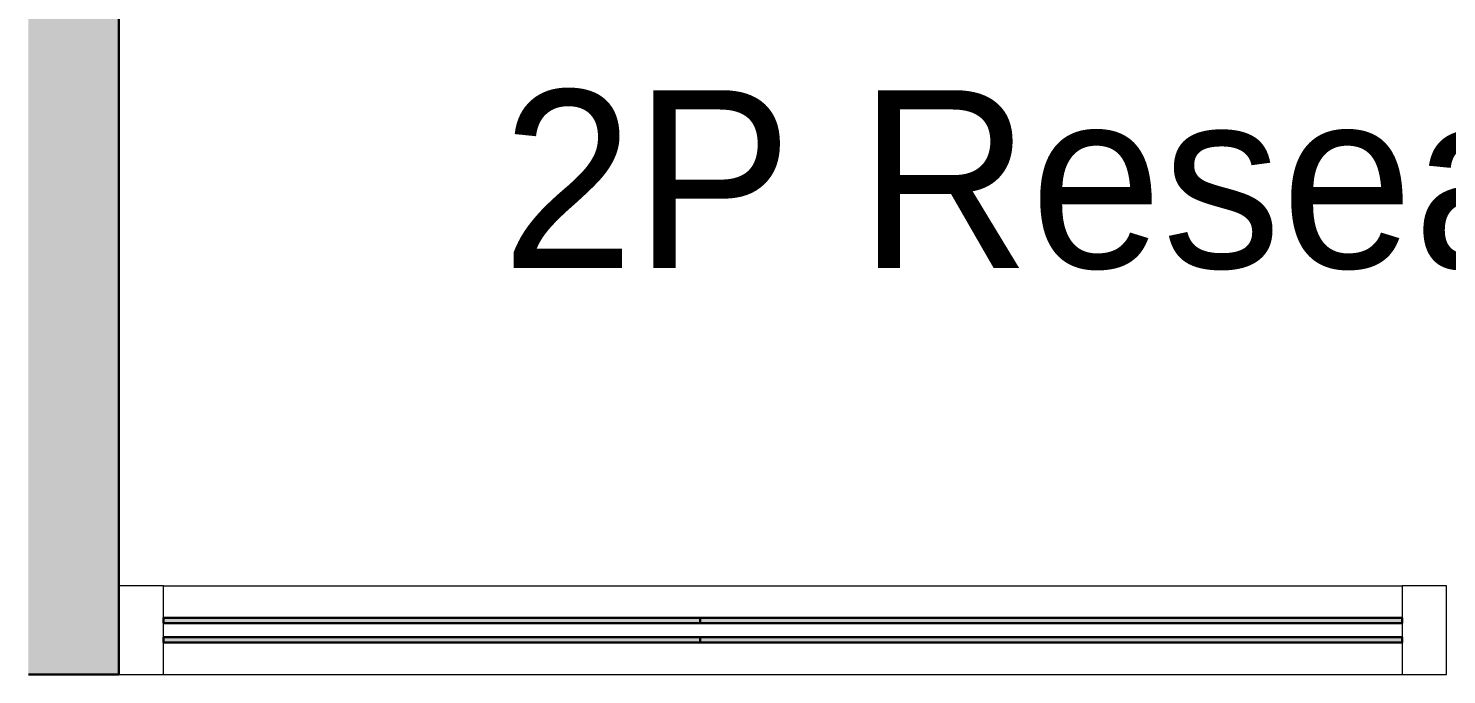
# Model space of a CAD drawing. Header units: millimetres. Extents: x 155927 to 317870, y -36033 to 97293.
# Drawn here: x 221839 to 223435, y 15108 to 15835 of the extents above; entities that cross this region are included whole.
import ezdxf

# ---------------------------------------------------------------- set-up
doc = ezdxf.new("R2010")
doc.units = ezdxf.units.MM
doc.header["$MEASUREMENT"] = 0
for name, color, linetype, lineweight in [('A-AREA-IDEN', 7, 'CONTINUOUS', 9), ('A-GLAZ-CURT', 7, 'CONTINUOUS', 9), ('A-GLAZ-CWMG', 7, 'CONTINUOUS', 9), ('A-WALL-PATT', 7, 'CONTINUOUS', 9), ('I-WALL', 7, 'CONTINUOUS', 9)]:
    doc.layers.add(name, color=color, linetype=linetype, lineweight=lineweight)
doc.styles.add('Century Gothic', font='GOTHIC.TTF', dxfattribs={"height": 200})

msp = doc.modelspace()

# ---------------------------------------------------------------- hatches: boundary and pattern name
at = {"layer": 'A-GLAZ-CURT'}
h = msp.add_hatch(color=256, dxfattribs=at)
h.paths.add_polyline_path([(222595, 15143.6), (222595, 15149.6), (221990.8, 15149.6), (221990.8, 15143.6)], flags=0)
h.paths.add_polyline_path([(222595, 15165.6), (222595, 15171.6), (221990.8, 15171.6), (221990.8, 15165.6)], flags=0)
h = msp.add_hatch(color=256, dxfattribs=at)
h.paths.add_polyline_path([(222633.4, 15143.6), (223385, 15143.6), (223385, 15149.6), (222595, 15149.6), (222595, 15143.6)], flags=0)
h.paths.add_polyline_path([(223385, 15165.6), (223385, 15171.6), (222595, 15171.6), (222595, 15165.6), (222633.4, 15165.6)], flags=0)
at = {"layer": 'A-WALL-PATT'}
msp.add_hatch(color=256, dxfattribs=at).paths.add_polyline_path([(221838.8, 15107.6), (221940.8, 15107.6), (221940.8, 20077.6), (221838.8, 20077.6), (221838.8, 16759.3)], flags=0)

# ---------------------------------------------------------------- linework, layer by layer
at = {"layer": 'A-GLAZ-CURT', "lineweight": 30}
for p, q in [((222595, 15171.6), (221990.8, 15171.6)), ((221990.8, 15171.6), (221990.8, 15165.6)), ((221990.8, 15165.6), (222595, 15165.6)), ((223385, 15171.6), (222595, 15171.6)), ((222595, 15171.6), (222595, 15165.6)), ((222595, 15165.6), (222595, 15171.6)), ((222595, 15165.6), (223385, 15165.6)), ((223385, 15165.6), (223385, 15171.6)), ((222595, 15149.6), (221990.8, 15149.6)), ((221990.8, 15149.6), (221990.8, 15143.6)), ((223385, 15149.6), (222595, 15149.6)), ((222595, 15149.6), (222595, 15143.6)), ((222595, 15143.6), (222595, 15149.6)), ((223385, 15143.6), (223385, 15149.6)), ((221990.8, 15143.6), (222595, 15143.6)), ((222595, 15143.6), (223385, 15143.6))]:
    msp.add_line(p, q, dxfattribs=at)
at = {"layer": 'A-GLAZ-CWMG', "lineweight": 20, "extrusion": (0, 0, -1)}
for p, q in [((221990.8, 15207.6), (221940.8, 15207.6)), ((221940.8, 15207.6), (221940.8, 15107.6)), ((221990.8, 15107.6), (221990.8, 15207.6)), ((223435, 15207.6), (223385, 15207.6)), ((223385, 15207.6), (223385, 15107.6)), ((223435, 15107.6), (223435, 15207.6)), ((221940.8, 15107.6), (221990.8, 15107.6)), ((223385, 15107.6), (223435, 15107.6))]:
    msp.add_line(p, q, dxfattribs=at)
at = {"layer": 'A-GLAZ-CWMG'}
for p, q in [((221990.8, 15207.6), (222595, 15207.6)), ((222595, 15207.6), (223385, 15207.6)), ((221990.8, 15107.6), (222595, 15107.6)), ((222595, 15107.6), (223385, 15107.6))]:
    msp.add_line(p, q, dxfattribs=at)
at = {"layer": 'I-WALL', "lineweight": 30}
for p, q in [((221940.8, 15107.6), (221940.8, 20077.6)), ((221838.8, 15107.6), (221940.8, 15107.6))]:
    msp.add_line(p, q, dxfattribs=at)

# ---------------------------------------------------------------- texts
at = {"layer": 'A-AREA-IDEN', "style": 'Century Gothic'}
msp.add_text('2P Research', height=200, dxfattribs=at).set_placement((222371.7, 15565.3))

doc.saveas('drawing.dxf')
